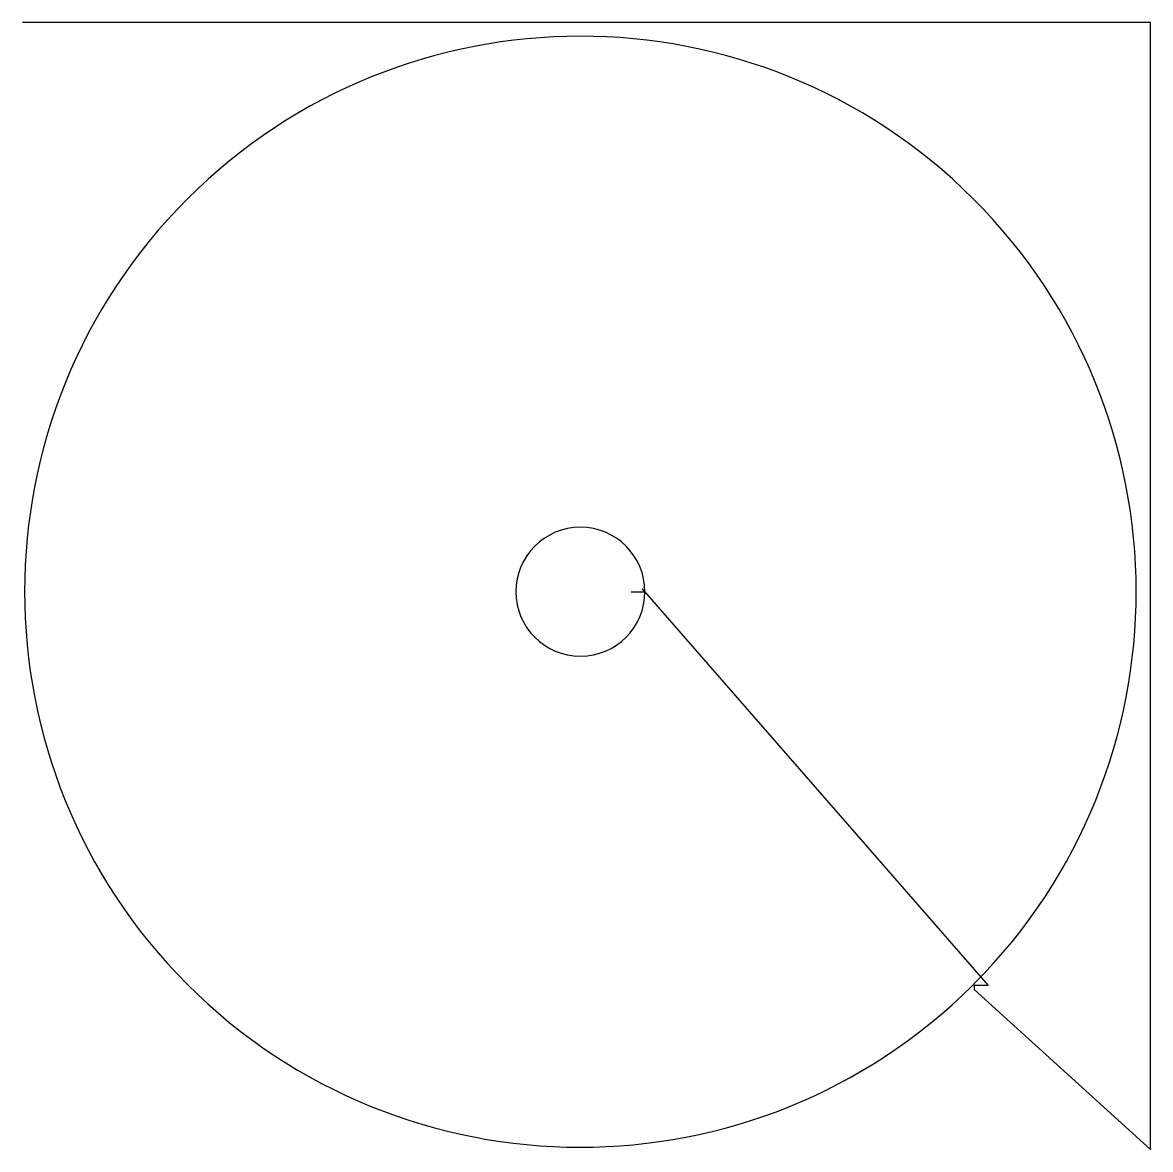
# Model space of a CAD drawing. Header units: metres. Extents: x 0 to 2300, y 0 to 2299.
import ezdxf

# ---------------------------------------------------------------- set-up
doc = ezdxf.new("R2010")
doc.units = ezdxf.units.M

msp = doc.modelspace()

# ---------------------------------------------------------------- linework, layer by layer
at = {"layer": 'TOOL_0'}
for p, q in [((1, 2298.985), (0, 2298.985)), ((2299.741, 2298.985), (1, 2298.985)), ((2299.741, 1), (2299.741, 2298.985)), ((1240.956, 1137.827), (1268.956, 1137.827)), ((1268.956, 1137.827), (1263.299, 1143.484)), ((1263.299, 1143.484), (1968.618, 334.657)), ((1940.618, 334.657), (1937.719, 335.435)), ((1939.836, 337.552), (1940.618, 334.657)), ((1968.618, 334.657), (1940.618, 334.657)), ((1940.618, 334.657), (1940.618, 326.657)), ((1940.618, 326.657), (2299.741, 0)), ((2299.741, 0), (2299.741, 1)), ((2299.741, 1), (2299.741, 0)), ((2299.741, 0), (2299.741, 1))]:
    msp.add_line(p, q, dxfattribs=at)
for centre, radius, start, end in [((1137.456, 1137.828), 1133.25, 315.075219, 134.999714), ((1137.456, 1137.828), 1133.25, 134.999714, 314.923851), ((1137.456, 1137.827), 131.5, 0, 180), ((1137.456, 1137.827), 131.5, 180, 0)]:
    msp.add_arc(centre, radius, start, end, dxfattribs=at)

doc.saveas('drawing.dxf')
